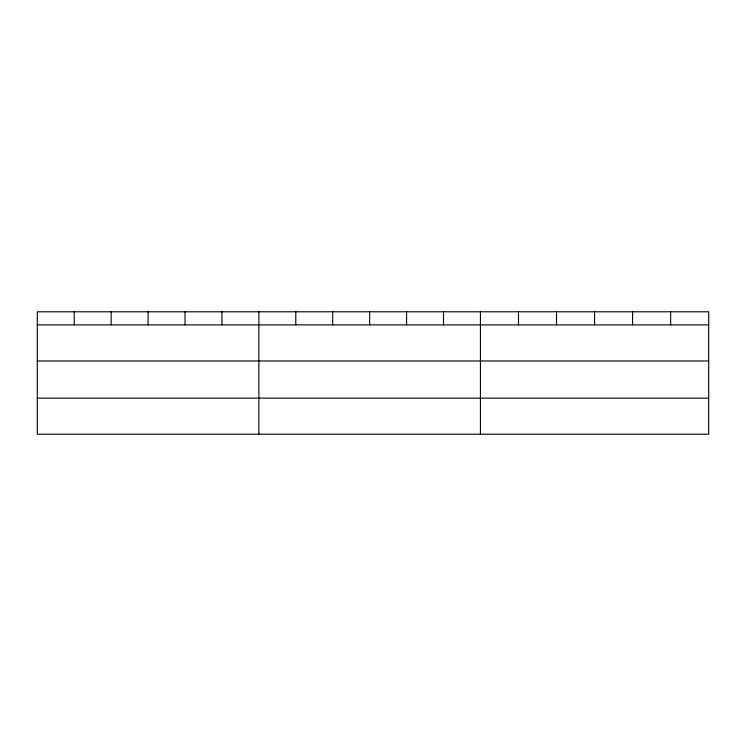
<?xml version="1.0" encoding="UTF-8"?>
<svg xmlns="http://www.w3.org/2000/svg" width="746" height="746" viewBox="0 0 746 746"><rect width="100%" height="100%" fill="white"/><g stroke="black" fill="none" stroke-linecap="round" stroke-linejoin="round"><path stroke-width="1.12" d="M708.7 360.961L708.7 311.791L37.3 311.791L37.3 434.209L708.7 434.209L708.7 360.961L37.3 360.961M37.3 324.883L708.7 324.883M37.3 398.131L708.7 398.131M670.654 311.791L670.654 324.883M632.608 311.791L632.608 324.883M594.562 311.791L594.562 324.883M556.516 311.791L556.516 324.883M518.47 311.791L518.47 324.883M480.424 311.791L480.424 434.209M443.497 311.791L443.497 324.883M406.57 311.791L406.57 324.883M369.643 311.791L369.643 324.883M332.716 311.791L332.716 324.883M295.789 311.791L295.789 324.883M258.862 311.791L258.862 434.209M221.935 311.791L221.935 324.883M185.008 311.791L185.008 324.883M148.081 311.791L148.081 324.883M111.154 311.791L111.154 324.883M74.227 311.791L74.227 324.883"/></g></svg>
